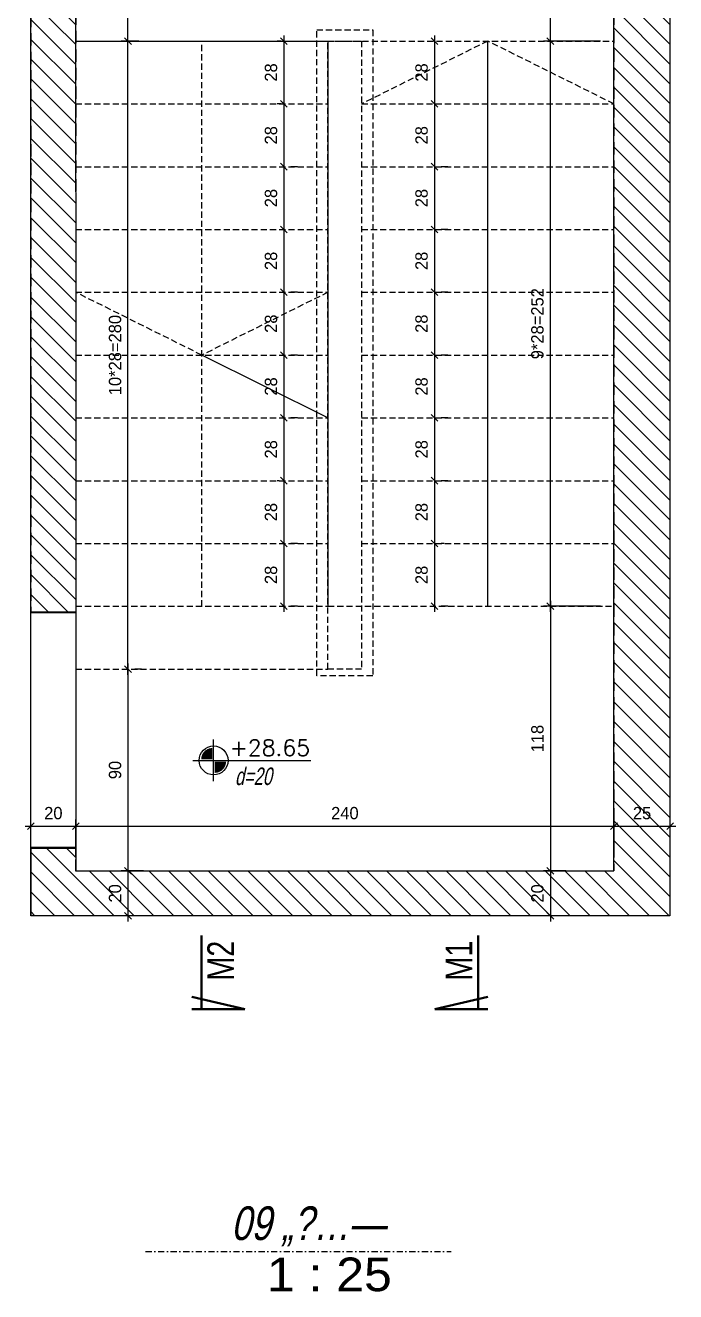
# Model space of a CAD drawing. Header units: inches. Extents: x -5298 to 11252, y 8210 to 22495.
# Drawn here: x 9490 to 9780, y 11486 to 12051 of the extents above; entities that cross this region are included whole.
import ezdxf
from ezdxf.enums import TextEntityAlignment as Align

# ---------------------------------------------------------------- set-up
doc = ezdxf.new("R2010")
doc.units = ezdxf.units.IN
doc.header["$LTSCALE"] = 11
doc.header["$MEASUREMENT"] = 0
for name, pattern in [('DASHDOT2', [0.5, 0.25, -0.125, 0, -0.125]), ('DASHED2', [0.375, 0.25, -0.125]), ('HIDDEN', [0.375, 0.25, -0.125])]:
    doc.linetypes.add(name, pattern=pattern)
doc.layers.get('Defpoints').update_dxf_attribs({"color": 40})
for name, color, linetype in [('BEAM', 3, 'Continuous'), ('D7', 2, 'Continuous'), ('dim-50-v', 2, 'Continuous'), ('ENG_beton nifsak', 4, 'Continuous'), ('ENG_beton ole', 3, 'DASHED2'), ('ENG_level', 1, 'DASHDOT2'), ('HATCH', 8, 'Continuous'), ('MABAT', 4, 'Continuous'), ('V', 1, 'Continuous')]:
    doc.layers.add(name, color=color, linetype=linetype)
doc.layers.add('W', color=1, linetype='Continuous', lineweight=50)
doc.styles.add('AA', font='hebtxt', dxfattribs={"width": 0.8, "oblique": 8})
doc.styles.add('AD', font='oron')
doc.styles.add('HEBREW', font='hebtxt-weld.shx', dxfattribs={"width": 0.8, "oblique": 12})
doc.styles.add('HEBTXT', font='hebtxt-weld.shx')
doc.styles.add('ROMANS', font='romans')
doc.dimstyles.new('25', dxfattribs={"dimtxt": 5.5, "dimasz": 3, "dimexe": 3, "dimexo": 6, "dimgap": 3, "dimtad": 1, "dimdec": 0, "dimrnd": 0.5, "dimdsep": 46, "dimtxsty": 'HEBTXT', "dimblk1": 'OBLIQUE', "dimblk2": 'OBLIQUE', "dimsah": 1, "dimcen": 1, "dimdle": 2.5, "dimclre": 9, "dimclrt": 3, "dimadec": 0, "dimazin": 0, "dimtfac": 1, "dimtdec": 0, "dimtix": 1, "dimtmove": 2, "dimatfit": 3, "dimldrblk": 'OBLIQUE', "dimfxl": 1, "dimtolj": 1, "dimarcsym": 0})

# ---------------------------------------------------------------- blocks, each defined once
blk = doc.blocks.new('_OBLIQUE')
at = {"color": 0, "linetype": 'ByBlock'}
blk.add_line((-0.5, -0.5), (0.5, 0.5), dxfattribs=at)
blk = doc.blocks.new('*D378')
at = {"layer": 'Defpoints', "color": 0, "linetype": 'Continuous', "transparency": 16777216}
for p in [(9777.34, 11693.52), (9752.34, 11673.52), (9777.34, 11673.52)]:
    blk.add_point(p, dxfattribs=at)
at = {"layer": 'dim-50-v', "color": 0, "linetype": 'Continuous', "lineweight": -2, "transparency": 16777216}
blk.add_line((9749.84, 11693.52), (9779.84, 11693.52), dxfattribs=at)
at = {"layer": 'dim-50-v', "color": 9, "linetype": 'Continuous', "lineweight": -2, "transparency": 16777216}
for p, q in [((9752.34, 11679.52), (9752.34, 11696.52)), ((9777.34, 11679.52), (9777.34, 11696.52))]:
    blk.add_line(p, q, dxfattribs=at)
at = {"layer": 'dim-50-v', "color": 0, "linetype": 'Continuous', "lineweight": -2, "transparency": 16777216, "xscale": 3, "yscale": 3, "zscale": 3, "rotation": 180}
blk.add_blockref('_OBLIQUE', (9752.34, 11693.52), dxfattribs=at)
at = {"layer": 'dim-50-v', "color": 0, "linetype": 'Continuous', "lineweight": -2, "transparency": 16777216, "xscale": 3, "yscale": 3, "zscale": 3}
blk.add_blockref('_OBLIQUE', (9777.34, 11693.52), dxfattribs=at)
at = {"layer": 'dim-50-v', "color": 3, "linetype": 'Continuous', "transparency": 16777216, "insert": (9764.84, 11699.27), "char_height": 5.5, "attachment_point": 5, "style": 'HEBTXT'}
blk.add_mtext('\\A1;25', dxfattribs=at)
blk = doc.blocks.new('*D250')
at = {"layer": 'Defpoints', "color": 0, "linetype": 'Continuous', "transparency": 16777216}
for p in [(9752.34, 11693.52), (9512.34, 11673.52, 0), (9752.34, 11673.52, 0)]:
    blk.add_point(p, dxfattribs=at)
at = {"layer": 'dim-50-v', "color": 0, "linetype": 'Continuous', "lineweight": -2, "transparency": 16777216}
blk.add_line((9509.84, 11693.52), (9754.84, 11693.52), dxfattribs=at)
at = {"layer": 'dim-50-v', "color": 9, "linetype": 'Continuous', "lineweight": -2, "transparency": 16777216}
for p, q in [((9512.34, 11679.52), (9512.34, 11696.52)), ((9752.34, 11679.52), (9752.34, 11696.52))]:
    blk.add_line(p, q, dxfattribs=at)
at = {"layer": 'dim-50-v', "color": 0, "linetype": 'Continuous', "lineweight": -2, "transparency": 16777216, "xscale": 3, "yscale": 3, "zscale": 3, "rotation": 180}
blk.add_blockref('_OBLIQUE', (9512.34, 11693.52), dxfattribs=at)
at = {"layer": 'dim-50-v', "color": 0, "linetype": 'Continuous', "lineweight": -2, "transparency": 16777216, "xscale": 3, "yscale": 3, "zscale": 3}
blk.add_blockref('_OBLIQUE', (9752.34, 11693.52), dxfattribs=at)
at = {"layer": 'dim-50-v', "color": 3, "linetype": 'Continuous', "transparency": 16777216, "insert": (9632.34, 11699.27), "char_height": 5.5, "attachment_point": 5, "style": 'HEBTXT'}
blk.add_mtext('\\A1;240', dxfattribs=at)
blk = doc.blocks.new('*D251')
at = {"layer": 'Defpoints', "color": 0, "linetype": 'Continuous', "transparency": 16777216}
for p in [(9512.34, 11693.52), (9492.34, 11673.52), (9512.34, 11673.52, 0)]:
    blk.add_point(p, dxfattribs=at)
at = {"layer": 'dim-50-v', "color": 0, "linetype": 'Continuous', "lineweight": -2, "transparency": 16777216}
blk.add_line((9489.84, 11693.52), (9514.84, 11693.52), dxfattribs=at)
at = {"layer": 'dim-50-v', "color": 9, "linetype": 'Continuous', "lineweight": -2, "transparency": 16777216}
for p, q in [((9492.34, 11679.52), (9492.34, 11696.52)), ((9512.34, 11679.52), (9512.34, 11696.52))]:
    blk.add_line(p, q, dxfattribs=at)
at = {"layer": 'dim-50-v', "color": 0, "linetype": 'Continuous', "lineweight": -2, "transparency": 16777216, "xscale": 3, "yscale": 3, "zscale": 3, "rotation": 180}
blk.add_blockref('_OBLIQUE', (9492.34, 11693.52), dxfattribs=at)
at = {"layer": 'dim-50-v', "color": 0, "linetype": 'Continuous', "lineweight": -2, "transparency": 16777216, "xscale": 3, "yscale": 3, "zscale": 3}
blk.add_blockref('_OBLIQUE', (9512.34, 11693.52), dxfattribs=at)
at = {"layer": 'dim-50-v', "color": 3, "linetype": 'Continuous', "transparency": 16777216, "insert": (9502.34, 11699.27), "char_height": 5.5, "attachment_point": 5, "style": 'HEBTXT'}
blk.add_mtext('\\A1;20', dxfattribs=at)
blk = doc.blocks.new('*D252')
at = {"layer": 'Defpoints', "color": 0, "linetype": 'Continuous', "transparency": 16777216}
for p in [(9723.95, 12043.52, 0), (9723.95, 12043.52), (9723.95, 11791.52, 0)]:
    blk.add_point(p, dxfattribs=at)
at = {"layer": 'dim-50-v', "color": 0, "linetype": 'Continuous', "lineweight": -2, "transparency": 16777216}
blk.add_line((9723.95, 11789.02), (9723.95, 12046.02), dxfattribs=at)
at = {"layer": 'dim-50-v', "color": 9, "linetype": 'Continuous', "lineweight": -2, "transparency": 16777216}
for p, q in [((9729.95, 12043.52), (9726.95, 12043.52)), ((9729.95, 11791.52), (9726.95, 11791.52))]:
    blk.add_line(p, q, dxfattribs=at)
at = {"layer": 'dim-50-v', "color": 0, "linetype": 'Continuous', "lineweight": -2, "transparency": 16777216, "xscale": 3, "yscale": 3, "zscale": 3}
for p, rotation in [((9723.95, 12043.52), 90), ((9723.95, 11791.52), 270)]:
    blk.add_blockref('_OBLIQUE', p, dxfattribs=dict(at, rotation=rotation))
at = {"layer": 'dim-50-v', "color": 3, "linetype": 'Continuous', "transparency": 16777216, "insert": (9718.2, 11917.52), "char_height": 5.5, "attachment_point": 5, "rotation": 90, "style": 'HEBTXT'}
blk.add_mtext('\\A1;9*28=252', dxfattribs=at)
blk = doc.blocks.new('*D253')
at = {"layer": 'Defpoints', "color": 0, "linetype": 'Continuous', "transparency": 16777216}
for p in [(9752.29, 11791.52, 0), (9723.95, 11673.52), (9736.87, 11673.52, 0)]:
    blk.add_point(p, dxfattribs=at)
at = {"layer": 'dim-50-v', "color": 9, "linetype": 'Continuous', "lineweight": -2, "transparency": 16777216}
for p, q in [((9746.29, 11791.52), (9720.95, 11791.52)), ((9730.87, 11673.52), (9720.95, 11673.52))]:
    blk.add_line(p, q, dxfattribs=at)
at = {"layer": 'dim-50-v', "color": 0, "linetype": 'Continuous', "lineweight": -2, "transparency": 16777216}
blk.add_line((9723.95, 11794.02), (9723.95, 11671.02), dxfattribs=at)
at = {"layer": 'dim-50-v', "color": 0, "linetype": 'Continuous', "lineweight": -2, "transparency": 16777216, "xscale": 3, "yscale": 3, "zscale": 3}
for p, rotation in [((9723.95, 11791.52), 90), ((9723.95, 11673.52), 270)]:
    blk.add_blockref('_OBLIQUE', p, dxfattribs=dict(at, rotation=rotation))
at = {"layer": 'dim-50-v', "color": 3, "linetype": 'Continuous', "transparency": 16777216, "insert": (9718.2, 11732.52), "char_height": 5.5, "attachment_point": 5, "rotation": 90, "style": 'HEBTXT'}
blk.add_mtext('\\A1;118', dxfattribs=at)
blk = doc.blocks.new('*D254')
at = {"layer": 'Defpoints', "color": 0, "linetype": 'Continuous', "transparency": 16777216}
for p in [(9535.62, 12043.52, 0), (9535.62, 12043.52), (9535.62, 11763.52, 0)]:
    blk.add_point(p, dxfattribs=at)
at = {"layer": 'dim-50-v', "color": 9, "linetype": 'Continuous', "lineweight": -2, "transparency": 16777216}
for p, q in [((9529.62, 12043.52), (9532.62, 12043.52)), ((9541.62, 11763.52), (9538.62, 11763.52))]:
    blk.add_line(p, q, dxfattribs=at)
at = {"layer": 'dim-50-v', "color": 0, "linetype": 'Continuous', "lineweight": -2, "transparency": 16777216}
blk.add_line((9535.62, 11761.02), (9535.62, 12046.02), dxfattribs=at)
at = {"layer": 'dim-50-v', "color": 0, "linetype": 'Continuous', "lineweight": -2, "transparency": 16777216, "xscale": 3, "yscale": 3, "zscale": 3}
for p, rotation in [((9535.62, 12043.52), 90), ((9535.62, 11763.52), 270)]:
    blk.add_blockref('_OBLIQUE', p, dxfattribs=dict(at, rotation=rotation))
at = {"layer": 'dim-50-v', "color": 3, "linetype": 'Continuous', "transparency": 16777216, "insert": (9529.87, 11903.52), "char_height": 5.5, "attachment_point": 5, "rotation": 90, "style": 'HEBTXT'}
blk.add_mtext('\\A1;10*28=280', dxfattribs=at)
blk = doc.blocks.new('*D255')
at = {"layer": 'Defpoints', "color": 0, "linetype": 'Continuous', "transparency": 16777216}
for p in [(9535.62, 11763.52, 0), (9535.62, 11673.52), (9548.54, 11673.52, 0)]:
    blk.add_point(p, dxfattribs=at)
at = {"layer": 'dim-50-v', "color": 0, "linetype": 'Continuous', "lineweight": -2, "transparency": 16777216}
blk.add_line((9535.62, 11766.02), (9535.62, 11671.02), dxfattribs=at)
at = {"layer": 'dim-50-v', "color": 9, "linetype": 'Continuous', "lineweight": -2, "transparency": 16777216}
for p, q in [((9541.62, 11763.52), (9538.62, 11763.52)), ((9542.54, 11673.52), (9532.62, 11673.52))]:
    blk.add_line(p, q, dxfattribs=at)
at = {"layer": 'dim-50-v', "color": 0, "linetype": 'Continuous', "lineweight": -2, "transparency": 16777216, "xscale": 3, "yscale": 3, "zscale": 3}
for p, rotation in [((9535.62, 11763.52), 90), ((9535.62, 11673.52), 270)]:
    blk.add_blockref('_OBLIQUE', p, dxfattribs=dict(at, rotation=rotation))
at = {"layer": 'dim-50-v', "color": 3, "linetype": 'Continuous', "transparency": 16777216, "insert": (9529.87, 11718.52), "char_height": 5.5, "attachment_point": 5, "rotation": 90, "style": 'HEBTXT'}
blk.add_mtext('\\A1;90', dxfattribs=at)
blk = doc.blocks.new('*D259')
at = {"layer": 'Defpoints', "color": 0, "linetype": 'Continuous', "transparency": 16777216}
for p in [(9723.95, 12163.52), (9750.78, 12163.52, 0), (9752.29, 12043.52, 0)]:
    blk.add_point(p, dxfattribs=at)
at = {"layer": 'dim-50-v', "color": 9, "linetype": 'Continuous', "lineweight": -2, "transparency": 16777216}
for p, q in [((9744.78, 12163.52), (9720.95, 12163.52)), ((9746.29, 12043.52), (9720.95, 12043.52))]:
    blk.add_line(p, q, dxfattribs=at)
at = {"layer": 'dim-50-v', "color": 0, "linetype": 'Continuous', "lineweight": -2, "transparency": 16777216}
blk.add_line((9723.95, 12041.02), (9723.95, 12166.02), dxfattribs=at)
at = {"layer": 'dim-50-v', "color": 0, "linetype": 'Continuous', "lineweight": -2, "transparency": 16777216, "xscale": 3, "yscale": 3, "zscale": 3}
for p, rotation in [((9723.95, 12163.52), 90), ((9723.95, 12043.52), 270)]:
    blk.add_blockref('_OBLIQUE', p, dxfattribs=dict(at, rotation=rotation))
at = {"layer": 'dim-50-v', "color": 3, "linetype": 'Continuous', "transparency": 16777216, "insert": (9718.2, 12103.52), "char_height": 5.5, "attachment_point": 5, "rotation": 90, "style": 'HEBTXT'}
blk.add_mtext('\\A1;120', dxfattribs=at)
blk = doc.blocks.new('*D260')
at = {"layer": 'Defpoints', "color": 0, "linetype": 'Continuous', "transparency": 16777216}
for p in [(9535.62, 12163.52), (9562.45, 12163.52, 0), (9546.44, 12043.52, 0)]:
    blk.add_point(p, dxfattribs=at)
at = {"layer": 'dim-50-v', "color": 9, "linetype": 'Continuous', "lineweight": -2, "transparency": 16777216}
for p, q in [((9556.45, 12163.52), (9532.62, 12163.52)), ((9540.44, 12043.52), (9532.62, 12043.52))]:
    blk.add_line(p, q, dxfattribs=at)
at = {"layer": 'dim-50-v', "color": 0, "linetype": 'Continuous', "lineweight": -2, "transparency": 16777216}
blk.add_line((9535.62, 12041.02), (9535.62, 12166.02), dxfattribs=at)
at = {"layer": 'dim-50-v', "color": 0, "linetype": 'Continuous', "lineweight": -2, "transparency": 16777216, "xscale": 3, "yscale": 3, "zscale": 3}
for p, rotation in [((9535.62, 12163.52), 90), ((9535.62, 12043.52), 270)]:
    blk.add_blockref('_OBLIQUE', p, dxfattribs=dict(at, rotation=rotation))
at = {"layer": 'dim-50-v', "color": 3, "linetype": 'Continuous', "transparency": 16777216, "insert": (9529.87, 12103.52), "char_height": 5.5, "attachment_point": 5, "rotation": 90, "style": 'HEBTXT'}
blk.add_mtext('\\A1;120', dxfattribs=at)
blk = doc.blocks.new('*D356')
at = {"layer": 'Defpoints', "color": 0, "linetype": 'Continuous', "transparency": 16777216}
for p in [(9548.54, 11673.52, 0), (9535.62, 11653.52), (9538.92, 11653.52)]:
    blk.add_point(p, dxfattribs=at)
at = {"layer": 'dim-50-v', "color": 0, "linetype": 'Continuous', "lineweight": -2, "transparency": 16777216}
blk.add_line((9535.62, 11676.02), (9535.62, 11651.02), dxfattribs=at)
at = {"layer": 'dim-50-v', "color": 9, "linetype": 'Continuous', "lineweight": -2, "transparency": 16777216}
for p, q in [((9542.54, 11673.52), (9532.62, 11673.52)), ((9532.92, 11653.52), (9532.62, 11653.52))]:
    blk.add_line(p, q, dxfattribs=at)
at = {"layer": 'dim-50-v', "color": 0, "linetype": 'Continuous', "lineweight": -2, "transparency": 16777216, "xscale": 3, "yscale": 3, "zscale": 3}
for p, rotation in [((9535.62, 11673.52), 90), ((9535.62, 11653.52), 270)]:
    blk.add_blockref('_OBLIQUE', p, dxfattribs=dict(at, rotation=rotation))
at = {"layer": 'dim-50-v', "color": 3, "linetype": 'Continuous', "transparency": 16777216, "insert": (9529.87, 11663.52), "char_height": 5.5, "attachment_point": 5, "rotation": 90, "style": 'HEBTXT'}
blk.add_mtext('\\A1;20', dxfattribs=at)
blk = doc.blocks.new('*D357')
at = {"layer": 'Defpoints', "color": 0, "linetype": 'Continuous', "transparency": 16777216}
for p in [(9667.44, 12043.52, 0), (9667.44, 12015.52, 0), (9672.29, 12015.52)]:
    blk.add_point(p, dxfattribs=at)
at = {"layer": 'dim-50-v', "color": 0, "linetype": 'Continuous', "lineweight": -2, "transparency": 16777216}
blk.add_line((9672.29, 12046.02), (9672.29, 12013.02), dxfattribs=at)
at = {"layer": 'dim-50-v', "color": 9, "linetype": 'Continuous', "lineweight": -2, "transparency": 16777216}
for p, q in [((9673.44, 12043.52), (9675.29, 12043.52)), ((9673.44, 12015.52), (9675.29, 12015.52))]:
    blk.add_line(p, q, dxfattribs=at)
at = {"layer": 'dim-50-v', "color": 0, "linetype": 'Continuous', "lineweight": -2, "transparency": 16777216, "xscale": 3, "yscale": 3, "zscale": 3}
for p, rotation in [((9672.29, 12043.52), 90), ((9672.29, 12015.52), 270)]:
    blk.add_blockref('_OBLIQUE', p, dxfattribs=dict(at, rotation=rotation))
at = {"layer": 'dim-50-v', "color": 3, "linetype": 'Continuous', "transparency": 16777216, "insert": (9666.54, 12029.52), "char_height": 5.5, "attachment_point": 5, "rotation": 90, "style": 'HEBTXT'}
blk.add_mtext('\\A1;28', dxfattribs=at)
blk = doc.blocks.new('*D358')
at = {"layer": 'Defpoints', "color": 0, "linetype": 'Continuous', "transparency": 16777216}
for p in [(9667.44, 12015.52, 0), (9672.29, 11987.52, 0), (9672.29, 11987.52)]:
    blk.add_point(p, dxfattribs=at)
at = {"layer": 'dim-50-v', "color": 0, "linetype": 'Continuous', "lineweight": -2, "transparency": 16777216}
blk.add_line((9672.29, 12018.02), (9672.29, 11985.02), dxfattribs=at)
at = {"layer": 'dim-50-v', "color": 9, "linetype": 'Continuous', "lineweight": -2, "transparency": 16777216}
for p, q in [((9673.44, 12015.52), (9675.29, 12015.52)), ((9678.29, 11987.52), (9675.29, 11987.52))]:
    blk.add_line(p, q, dxfattribs=at)
at = {"layer": 'dim-50-v', "color": 0, "linetype": 'Continuous', "lineweight": -2, "transparency": 16777216, "xscale": 3, "yscale": 3, "zscale": 3}
for p, rotation in [((9672.29, 12015.52), 90), ((9672.29, 11987.52), 270)]:
    blk.add_blockref('_OBLIQUE', p, dxfattribs=dict(at, rotation=rotation))
at = {"layer": 'dim-50-v', "color": 3, "linetype": 'Continuous', "transparency": 16777216, "insert": (9666.54, 12001.52), "char_height": 5.5, "attachment_point": 5, "rotation": 90, "style": 'HEBTXT'}
blk.add_mtext('\\A1;28', dxfattribs=at)
blk = doc.blocks.new('*D428')
at = {"layer": 'Defpoints', "color": 0, "linetype": 'Continuous', "transparency": 16777216}
for p in [(9672.29, 11987.52, 0), (9672.29, 11959.52, 0), (9672.29, 11959.52)]:
    blk.add_point(p, dxfattribs=at)
at = {"layer": 'dim-50-v', "color": 0, "linetype": 'Continuous', "lineweight": -2, "transparency": 16777216}
blk.add_line((9672.29, 11990.02), (9672.29, 11957.02), dxfattribs=at)
at = {"layer": 'dim-50-v', "color": 9, "linetype": 'Continuous', "lineweight": -2, "transparency": 16777216}
for p, q in [((9678.29, 11987.52), (9675.29, 11987.52)), ((9678.29, 11959.52), (9675.29, 11959.52))]:
    blk.add_line(p, q, dxfattribs=at)
at = {"layer": 'dim-50-v', "color": 0, "linetype": 'Continuous', "lineweight": -2, "transparency": 16777216, "xscale": 3, "yscale": 3, "zscale": 3}
for p, rotation in [((9672.29, 11987.52), 90), ((9672.29, 11959.52), 270)]:
    blk.add_blockref('_OBLIQUE', p, dxfattribs=dict(at, rotation=rotation))
at = {"layer": 'dim-50-v', "color": 3, "linetype": 'Continuous', "transparency": 16777216, "insert": (9666.54, 11973.52), "char_height": 5.5, "attachment_point": 5, "rotation": 90, "style": 'HEBTXT'}
blk.add_mtext('\\A1;28', dxfattribs=at)
blk = doc.blocks.new('*D429')
at = {"layer": 'Defpoints', "color": 0, "linetype": 'Continuous', "transparency": 16777216}
for p in [(9672.29, 11959.52, 0), (9672.29, 11931.52, 0), (9672.29, 11931.52)]:
    blk.add_point(p, dxfattribs=at)
at = {"layer": 'dim-50-v', "color": 0, "linetype": 'Continuous', "lineweight": -2, "transparency": 16777216}
blk.add_line((9672.29, 11962.02), (9672.29, 11929.02), dxfattribs=at)
at = {"layer": 'dim-50-v', "color": 9, "linetype": 'Continuous', "lineweight": -2, "transparency": 16777216}
for p, q in [((9678.29, 11959.52), (9675.29, 11959.52)), ((9678.29, 11931.52), (9675.29, 11931.52))]:
    blk.add_line(p, q, dxfattribs=at)
at = {"layer": 'dim-50-v', "color": 0, "linetype": 'Continuous', "lineweight": -2, "transparency": 16777216, "xscale": 3, "yscale": 3, "zscale": 3}
for p, rotation in [((9672.29, 11959.52), 90), ((9672.29, 11931.52), 270)]:
    blk.add_blockref('_OBLIQUE', p, dxfattribs=dict(at, rotation=rotation))
at = {"layer": 'dim-50-v', "color": 3, "linetype": 'Continuous', "transparency": 16777216, "insert": (9666.54, 11945.52), "char_height": 5.5, "attachment_point": 5, "rotation": 90, "style": 'HEBTXT'}
blk.add_mtext('\\A1;28', dxfattribs=at)
blk = doc.blocks.new('*D430')
at = {"layer": 'Defpoints', "color": 0, "linetype": 'Continuous', "transparency": 16777216}
for p in [(9672.29, 11931.52, 0), (9672.29, 11903.52, 0), (9672.29, 11903.52)]:
    blk.add_point(p, dxfattribs=at)
at = {"layer": 'dim-50-v', "color": 0, "linetype": 'Continuous', "lineweight": -2, "transparency": 16777216}
blk.add_line((9672.29, 11934.02), (9672.29, 11901.02), dxfattribs=at)
at = {"layer": 'dim-50-v', "color": 9, "linetype": 'Continuous', "lineweight": -2, "transparency": 16777216}
for p, q in [((9678.29, 11931.52), (9675.29, 11931.52)), ((9678.29, 11903.52), (9675.29, 11903.52))]:
    blk.add_line(p, q, dxfattribs=at)
at = {"layer": 'dim-50-v', "color": 0, "linetype": 'Continuous', "lineweight": -2, "transparency": 16777216, "xscale": 3, "yscale": 3, "zscale": 3}
for p, rotation in [((9672.29, 11931.52), 90), ((9672.29, 11903.52), 270)]:
    blk.add_blockref('_OBLIQUE', p, dxfattribs=dict(at, rotation=rotation))
at = {"layer": 'dim-50-v', "color": 3, "linetype": 'Continuous', "transparency": 16777216, "insert": (9666.54, 11917.52), "char_height": 5.5, "attachment_point": 5, "rotation": 90, "style": 'HEBTXT'}
blk.add_mtext('\\A1;28', dxfattribs=at)
blk = doc.blocks.new('*D431')
at = {"layer": 'Defpoints', "color": 0, "linetype": 'Continuous', "transparency": 16777216}
for p in [(9672.29, 11903.52, 0), (9672.29, 11875.52, 0), (9672.29, 11875.52)]:
    blk.add_point(p, dxfattribs=at)
at = {"layer": 'dim-50-v', "color": 0, "linetype": 'Continuous', "lineweight": -2, "transparency": 16777216}
blk.add_line((9672.29, 11906.02), (9672.29, 11873.02), dxfattribs=at)
at = {"layer": 'dim-50-v', "color": 9, "linetype": 'Continuous', "lineweight": -2, "transparency": 16777216}
for p, q in [((9678.29, 11903.52), (9675.29, 11903.52)), ((9678.29, 11875.52), (9675.29, 11875.52))]:
    blk.add_line(p, q, dxfattribs=at)
at = {"layer": 'dim-50-v', "color": 0, "linetype": 'Continuous', "lineweight": -2, "transparency": 16777216, "xscale": 3, "yscale": 3, "zscale": 3}
for p, rotation in [((9672.29, 11903.52), 90), ((9672.29, 11875.52), 270)]:
    blk.add_blockref('_OBLIQUE', p, dxfattribs=dict(at, rotation=rotation))
at = {"layer": 'dim-50-v', "color": 3, "linetype": 'Continuous', "transparency": 16777216, "insert": (9666.54, 11889.52), "char_height": 5.5, "attachment_point": 5, "rotation": 90, "style": 'HEBTXT'}
blk.add_mtext('\\A1;28', dxfattribs=at)
blk = doc.blocks.new('*D322')
at = {"layer": 'Defpoints', "color": 0, "linetype": 'Continuous', "transparency": 16777216}
for p in [(9672.29, 11875.52, 0), (9672.29, 11847.52, 0), (9672.29, 11847.52)]:
    blk.add_point(p, dxfattribs=at)
at = {"layer": 'dim-50-v', "color": 0, "linetype": 'Continuous', "lineweight": -2, "transparency": 16777216}
blk.add_line((9672.29, 11878.02), (9672.29, 11845.02), dxfattribs=at)
at = {"layer": 'dim-50-v', "color": 9, "linetype": 'Continuous', "lineweight": -2, "transparency": 16777216}
for p, q in [((9678.29, 11875.52), (9675.29, 11875.52)), ((9678.29, 11847.52), (9675.29, 11847.52))]:
    blk.add_line(p, q, dxfattribs=at)
at = {"layer": 'dim-50-v', "color": 0, "linetype": 'Continuous', "lineweight": -2, "transparency": 16777216, "xscale": 3, "yscale": 3, "zscale": 3}
for p, rotation in [((9672.29, 11875.52), 90), ((9672.29, 11847.52), 270)]:
    blk.add_blockref('_OBLIQUE', p, dxfattribs=dict(at, rotation=rotation))
at = {"layer": 'dim-50-v', "color": 3, "linetype": 'Continuous', "transparency": 16777216, "insert": (9666.54, 11861.52), "char_height": 5.5, "attachment_point": 5, "rotation": 90, "style": 'HEBTXT'}
blk.add_mtext('\\A1;28', dxfattribs=at)
blk = doc.blocks.new('*D323')
at = {"layer": 'Defpoints', "color": 0, "linetype": 'Continuous', "transparency": 16777216}
for p in [(9672.29, 11847.52, 0), (9670.63, 11819.52, 0), (9672.29, 11819.52)]:
    blk.add_point(p, dxfattribs=at)
at = {"layer": 'dim-50-v', "color": 0, "linetype": 'Continuous', "lineweight": -2, "transparency": 16777216}
blk.add_line((9672.29, 11850.02), (9672.29, 11817.02), dxfattribs=at)
at = {"layer": 'dim-50-v', "color": 9, "linetype": 'Continuous', "lineweight": -2, "transparency": 16777216}
for p, q in [((9678.29, 11847.52), (9675.29, 11847.52)), ((9676.63, 11819.52), (9675.29, 11819.52))]:
    blk.add_line(p, q, dxfattribs=at)
at = {"layer": 'dim-50-v', "color": 0, "linetype": 'Continuous', "lineweight": -2, "transparency": 16777216, "xscale": 3, "yscale": 3, "zscale": 3}
for p, rotation in [((9672.29, 11847.52), 90), ((9672.29, 11819.52), 270)]:
    blk.add_blockref('_OBLIQUE', p, dxfattribs=dict(at, rotation=rotation))
at = {"layer": 'dim-50-v', "color": 3, "linetype": 'Continuous', "transparency": 16777216, "insert": (9666.54, 11833.52), "char_height": 5.5, "attachment_point": 5, "rotation": 90, "style": 'HEBTXT'}
blk.add_mtext('\\A1;28', dxfattribs=at)
blk = doc.blocks.new('*D324')
at = {"layer": 'Defpoints', "color": 0, "linetype": 'Continuous', "transparency": 16777216}
for p in [(9670.63, 11819.52, 0), (9672.29, 11791.52, 0), (9672.29, 11791.52)]:
    blk.add_point(p, dxfattribs=at)
at = {"layer": 'dim-50-v', "color": 0, "linetype": 'Continuous', "lineweight": -2, "transparency": 16777216}
blk.add_line((9672.29, 11822.02), (9672.29, 11789.02), dxfattribs=at)
at = {"layer": 'dim-50-v', "color": 9, "linetype": 'Continuous', "lineweight": -2, "transparency": 16777216}
for p, q in [((9676.63, 11819.52), (9675.29, 11819.52)), ((9678.29, 11791.52), (9675.29, 11791.52))]:
    blk.add_line(p, q, dxfattribs=at)
at = {"layer": 'dim-50-v', "color": 0, "linetype": 'Continuous', "lineweight": -2, "transparency": 16777216, "xscale": 3, "yscale": 3, "zscale": 3}
for p, rotation in [((9672.29, 11819.52), 90), ((9672.29, 11791.52), 270)]:
    blk.add_blockref('_OBLIQUE', p, dxfattribs=dict(at, rotation=rotation))
at = {"layer": 'dim-50-v', "color": 3, "linetype": 'Continuous', "transparency": 16777216, "insert": (9666.54, 11805.52), "char_height": 5.5, "attachment_point": 5, "rotation": 90, "style": 'HEBTXT'}
blk.add_mtext('\\A1;28', dxfattribs=at)
blk = doc.blocks.new('*D325')
at = {"layer": 'Defpoints', "color": 0, "linetype": 'Continuous', "transparency": 16777216}
for p in [(9609.9, 12043.52, 0), (9605.16, 12015.52), (9609.9, 12015.52, 0)]:
    blk.add_point(p, dxfattribs=at)
at = {"layer": 'dim-50-v', "color": 9, "linetype": 'Continuous', "lineweight": -2, "transparency": 16777216}
for p, q in [((9603.9, 12043.52), (9602.16, 12043.52)), ((9603.9, 12015.52), (9602.16, 12015.52))]:
    blk.add_line(p, q, dxfattribs=at)
at = {"layer": 'dim-50-v', "color": 0, "linetype": 'Continuous', "lineweight": -2, "transparency": 16777216}
blk.add_line((9605.16, 12046.02), (9605.16, 12013.02), dxfattribs=at)
at = {"layer": 'dim-50-v', "color": 0, "linetype": 'Continuous', "lineweight": -2, "transparency": 16777216, "xscale": 3, "yscale": 3, "zscale": 3}
for p, rotation in [((9605.16, 12043.52), 90), ((9605.16, 12015.52), 270)]:
    blk.add_blockref('_OBLIQUE', p, dxfattribs=dict(at, rotation=rotation))
at = {"layer": 'dim-50-v', "color": 3, "linetype": 'Continuous', "transparency": 16777216, "insert": (9599.41, 12029.52), "char_height": 5.5, "attachment_point": 5, "rotation": 90, "style": 'HEBTXT'}
blk.add_mtext('\\A1;28', dxfattribs=at)
blk = doc.blocks.new('*D326')
at = {"layer": 'Defpoints', "color": 0, "linetype": 'Continuous', "transparency": 16777216}
for p in [(9609.9, 12015.52, 0), (9605.16, 11987.52, 0), (9605.16, 11987.52)]:
    blk.add_point(p, dxfattribs=at)
at = {"layer": 'dim-50-v', "color": 9, "linetype": 'Continuous', "lineweight": -2, "transparency": 16777216}
for p, q in [((9603.9, 12015.52), (9602.16, 12015.52)), ((9611.16, 11987.52), (9608.16, 11987.52))]:
    blk.add_line(p, q, dxfattribs=at)
at = {"layer": 'dim-50-v', "color": 0, "linetype": 'Continuous', "lineweight": -2, "transparency": 16777216}
blk.add_line((9605.16, 12018.02), (9605.16, 11985.02), dxfattribs=at)
at = {"layer": 'dim-50-v', "color": 0, "linetype": 'Continuous', "lineweight": -2, "transparency": 16777216, "xscale": 3, "yscale": 3, "zscale": 3}
for p, rotation in [((9605.16, 12015.52), 90), ((9605.16, 11987.52), 270)]:
    blk.add_blockref('_OBLIQUE', p, dxfattribs=dict(at, rotation=rotation))
at = {"layer": 'dim-50-v', "color": 3, "linetype": 'Continuous', "transparency": 16777216, "insert": (9599.41, 12001.52), "char_height": 5.5, "attachment_point": 5, "rotation": 90, "style": 'HEBTXT'}
blk.add_mtext('\\A1;28', dxfattribs=at)
blk = doc.blocks.new('*D327')
at = {"layer": 'Defpoints', "color": 0, "linetype": 'Continuous', "transparency": 16777216}
for p in [(9605.16, 11987.52, 0), (9601.31, 11959.52, 0), (9605.16, 11959.52)]:
    blk.add_point(p, dxfattribs=at)
at = {"layer": 'dim-50-v', "color": 0, "linetype": 'Continuous', "lineweight": -2, "transparency": 16777216}
blk.add_line((9605.16, 11990.02), (9605.16, 11957.02), dxfattribs=at)
at = {"layer": 'dim-50-v', "color": 9, "linetype": 'Continuous', "lineweight": -2, "transparency": 16777216}
for p, q in [((9611.16, 11987.52), (9608.16, 11987.52)), ((9607.31, 11959.52), (9608.16, 11959.52))]:
    blk.add_line(p, q, dxfattribs=at)
at = {"layer": 'dim-50-v', "color": 0, "linetype": 'Continuous', "lineweight": -2, "transparency": 16777216, "xscale": 3, "yscale": 3, "zscale": 3}
for p, rotation in [((9605.16, 11987.52), 90), ((9605.16, 11959.52), 270)]:
    blk.add_blockref('_OBLIQUE', p, dxfattribs=dict(at, rotation=rotation))
at = {"layer": 'dim-50-v', "color": 3, "linetype": 'Continuous', "transparency": 16777216, "insert": (9599.41, 11973.52), "char_height": 5.5, "attachment_point": 5, "rotation": 90, "style": 'HEBTXT'}
blk.add_mtext('\\A1;28', dxfattribs=at)
blk = doc.blocks.new('*D381')
at = {"layer": 'Defpoints', "color": 0, "linetype": 'Continuous', "transparency": 16777216}
for p in [(9601.31, 11959.52, 0), (9605.16, 11931.52, 0), (9605.16, 11931.52)]:
    blk.add_point(p, dxfattribs=at)
at = {"layer": 'dim-50-v', "color": 0, "linetype": 'Continuous', "lineweight": -2, "transparency": 16777216}
blk.add_line((9605.16, 11962.02), (9605.16, 11929.02), dxfattribs=at)
at = {"layer": 'dim-50-v', "color": 9, "linetype": 'Continuous', "lineweight": -2, "transparency": 16777216}
for p, q in [((9607.31, 11959.52), (9608.16, 11959.52)), ((9611.16, 11931.52), (9608.16, 11931.52))]:
    blk.add_line(p, q, dxfattribs=at)
at = {"layer": 'dim-50-v', "color": 0, "linetype": 'Continuous', "lineweight": -2, "transparency": 16777216, "xscale": 3, "yscale": 3, "zscale": 3}
for p, rotation in [((9605.16, 11959.52), 90), ((9605.16, 11931.52), 270)]:
    blk.add_blockref('_OBLIQUE', p, dxfattribs=dict(at, rotation=rotation))
at = {"layer": 'dim-50-v', "color": 3, "linetype": 'Continuous', "transparency": 16777216, "insert": (9599.41, 11945.52), "char_height": 5.5, "attachment_point": 5, "rotation": 90, "style": 'HEBTXT'}
blk.add_mtext('\\A1;28', dxfattribs=at)
blk = doc.blocks.new('*D382')
at = {"layer": 'Defpoints', "color": 0, "linetype": 'Continuous', "transparency": 16777216}
for p in [(9605.16, 11931.52, 0), (9605.16, 11903.52), (9605.16, 11903.52)]:
    blk.add_point(p, dxfattribs=at)
at = {"layer": 'dim-50-v', "color": 0, "linetype": 'Continuous', "lineweight": -2, "transparency": 16777216}
blk.add_line((9605.16, 11934.02), (9605.16, 11901.02), dxfattribs=at)
at = {"layer": 'dim-50-v', "color": 9, "linetype": 'Continuous', "lineweight": -2, "transparency": 16777216}
for p, q in [((9611.16, 11931.52), (9608.16, 11931.52)), ((9611.16, 11903.52), (9608.16, 11903.52))]:
    blk.add_line(p, q, dxfattribs=at)
at = {"layer": 'dim-50-v', "color": 0, "linetype": 'Continuous', "lineweight": -2, "transparency": 16777216, "xscale": 3, "yscale": 3, "zscale": 3}
for p, rotation in [((9605.16, 11931.52), 90), ((9605.16, 11903.52), 270)]:
    blk.add_blockref('_OBLIQUE', p, dxfattribs=dict(at, rotation=rotation))
at = {"layer": 'dim-50-v', "color": 3, "linetype": 'Continuous', "transparency": 16777216, "insert": (9599.41, 11917.52), "char_height": 5.5, "attachment_point": 5, "rotation": 90, "style": 'HEBTXT'}
blk.add_mtext('\\A1;28', dxfattribs=at)
blk = doc.blocks.new('*D383')
at = {"layer": 'Defpoints', "color": 0, "linetype": 'Continuous', "transparency": 16777216}
for p in [(9605.16, 11903.52), (9605.16, 11875.52, 0), (9605.16, 11875.52)]:
    blk.add_point(p, dxfattribs=at)
at = {"layer": 'dim-50-v', "color": 0, "linetype": 'Continuous', "lineweight": -2, "transparency": 16777216}
blk.add_line((9605.16, 11906.02), (9605.16, 11873.02), dxfattribs=at)
at = {"layer": 'dim-50-v', "color": 9, "linetype": 'Continuous', "lineweight": -2, "transparency": 16777216}
for p, q in [((9611.16, 11903.52), (9608.16, 11903.52)), ((9611.16, 11875.52), (9608.16, 11875.52))]:
    blk.add_line(p, q, dxfattribs=at)
at = {"layer": 'dim-50-v', "color": 0, "linetype": 'Continuous', "lineweight": -2, "transparency": 16777216, "xscale": 3, "yscale": 3, "zscale": 3}
for p, rotation in [((9605.16, 11903.52), 90), ((9605.16, 11875.52), 270)]:
    blk.add_blockref('_OBLIQUE', p, dxfattribs=dict(at, rotation=rotation))
at = {"layer": 'dim-50-v', "color": 3, "linetype": 'Continuous', "transparency": 16777216, "insert": (9599.41, 11889.52), "char_height": 5.5, "attachment_point": 5, "rotation": 90, "style": 'HEBTXT'}
blk.add_mtext('\\A1;28', dxfattribs=at)
blk = doc.blocks.new('*D384')
at = {"layer": 'Defpoints', "color": 0, "linetype": 'Continuous', "transparency": 16777216}
for p in [(9605.16, 11875.52, 0), (9605.16, 11847.52), (9609.01, 11847.52, 0)]:
    blk.add_point(p, dxfattribs=at)
at = {"layer": 'dim-50-v', "color": 0, "linetype": 'Continuous', "lineweight": -2, "transparency": 16777216}
blk.add_line((9605.16, 11878.02), (9605.16, 11845.02), dxfattribs=at)
at = {"layer": 'dim-50-v', "color": 9, "linetype": 'Continuous', "lineweight": -2, "transparency": 16777216}
for p, q in [((9611.16, 11875.52), (9608.16, 11875.52)), ((9603.01, 11847.52), (9602.16, 11847.52))]:
    blk.add_line(p, q, dxfattribs=at)
at = {"layer": 'dim-50-v', "color": 0, "linetype": 'Continuous', "lineweight": -2, "transparency": 16777216, "xscale": 3, "yscale": 3, "zscale": 3}
for p, rotation in [((9605.16, 11875.52), 90), ((9605.16, 11847.52), 270)]:
    blk.add_blockref('_OBLIQUE', p, dxfattribs=dict(at, rotation=rotation))
at = {"layer": 'dim-50-v', "color": 3, "linetype": 'Continuous', "transparency": 16777216, "insert": (9599.41, 11861.52), "char_height": 5.5, "attachment_point": 5, "rotation": 90, "style": 'HEBTXT'}
blk.add_mtext('\\A1;28', dxfattribs=at)
blk = doc.blocks.new('*D385')
at = {"layer": 'Defpoints', "color": 0, "linetype": 'Continuous', "transparency": 16777216}
for p in [(9609.01, 11847.52, 0), (9605.16, 11819.52, 0), (9605.16, 11819.52)]:
    blk.add_point(p, dxfattribs=at)
at = {"layer": 'dim-50-v', "color": 9, "linetype": 'Continuous', "lineweight": -2, "transparency": 16777216}
for p, q in [((9603.01, 11847.52), (9602.16, 11847.52)), ((9611.16, 11819.52), (9608.16, 11819.52))]:
    blk.add_line(p, q, dxfattribs=at)
at = {"layer": 'dim-50-v', "color": 0, "linetype": 'Continuous', "lineweight": -2, "transparency": 16777216}
blk.add_line((9605.16, 11850.02), (9605.16, 11817.02), dxfattribs=at)
at = {"layer": 'dim-50-v', "color": 0, "linetype": 'Continuous', "lineweight": -2, "transparency": 16777216, "xscale": 3, "yscale": 3, "zscale": 3}
for p, rotation in [((9605.16, 11847.52), 90), ((9605.16, 11819.52), 270)]:
    blk.add_blockref('_OBLIQUE', p, dxfattribs=dict(at, rotation=rotation))
at = {"layer": 'dim-50-v', "color": 3, "linetype": 'Continuous', "transparency": 16777216, "insert": (9599.41, 11833.52), "char_height": 5.5, "attachment_point": 5, "rotation": 90, "style": 'HEBTXT'}
blk.add_mtext('\\A1;28', dxfattribs=at)
blk = doc.blocks.new('*D386')
at = {"layer": 'Defpoints', "color": 0, "linetype": 'Continuous', "transparency": 16777216}
for p in [(9605.16, 11819.52, 0), (9605.16, 11791.52, 0), (9605.16, 11791.52)]:
    blk.add_point(p, dxfattribs=at)
at = {"layer": 'dim-50-v', "color": 0, "linetype": 'Continuous', "lineweight": -2, "transparency": 16777216}
blk.add_line((9605.16, 11822.02), (9605.16, 11789.02), dxfattribs=at)
at = {"layer": 'dim-50-v', "color": 9, "linetype": 'Continuous', "lineweight": -2, "transparency": 16777216}
for p, q in [((9611.16, 11819.52), (9608.16, 11819.52)), ((9611.16, 11791.52), (9608.16, 11791.52))]:
    blk.add_line(p, q, dxfattribs=at)
at = {"layer": 'dim-50-v', "color": 0, "linetype": 'Continuous', "lineweight": -2, "transparency": 16777216, "xscale": 3, "yscale": 3, "zscale": 3}
for p, rotation in [((9605.16, 11819.52), 90), ((9605.16, 11791.52), 270)]:
    blk.add_blockref('_OBLIQUE', p, dxfattribs=dict(at, rotation=rotation))
at = {"layer": 'dim-50-v', "color": 3, "linetype": 'Continuous', "transparency": 16777216, "insert": (9599.41, 11805.52), "char_height": 5.5, "attachment_point": 5, "rotation": 90, "style": 'HEBTXT'}
blk.add_mtext('\\A1;28', dxfattribs=at)
blk = doc.blocks.new('*D439')
at = {"layer": 'Defpoints', "color": 0, "linetype": 'Continuous', "transparency": 16777216}
for p in [(9736.87, 11673.52, 0), (9723.95, 11653.52), (9736.94, 11653.52, 0)]:
    blk.add_point(p, dxfattribs=at)
at = {"layer": 'dim-50-v', "color": 0, "linetype": 'Continuous', "lineweight": -2, "transparency": 16777216}
blk.add_line((9723.95, 11676.02), (9723.95, 11651.02), dxfattribs=at)
at = {"layer": 'dim-50-v', "color": 9, "linetype": 'Continuous', "lineweight": -2, "transparency": 16777216}
for p, q in [((9730.87, 11673.52), (9720.95, 11673.52)), ((9730.94, 11653.52), (9720.95, 11653.52))]:
    blk.add_line(p, q, dxfattribs=at)
at = {"layer": 'dim-50-v', "color": 0, "linetype": 'Continuous', "lineweight": -2, "transparency": 16777216, "xscale": 3, "yscale": 3, "zscale": 3}
for p, rotation in [((9723.95, 11673.52), 90), ((9723.95, 11653.52), 270)]:
    blk.add_blockref('_OBLIQUE', p, dxfattribs=dict(at, rotation=rotation))
at = {"layer": 'dim-50-v', "color": 3, "linetype": 'Continuous', "transparency": 16777216, "insert": (9718.2, 11663.52), "char_height": 5.5, "attachment_point": 5, "rotation": 90, "style": 'HEBTXT'}
blk.add_mtext('\\A1;20', dxfattribs=at)
blk = doc.blocks.new('cncb')
at = {"layer": 'BEAM', "color": 2, "linetype": 'Continuous', "elevation": 0}
blk.add_lwpolyline([(9882.94, 11117.46), (9903, 11117.46), (9903, 11012.47), (9882.94, 11012.47)], close=True, dxfattribs=at)
at = {"layer": 'ENG_beton nifsak', "ltscale": 5, "elevation": 0}
blk.add_lwpolyline([(9903, 11117.46), (9882.94, 11117.46), (9882.94, 11512.08), (10167.94, 11512.08), (10167.94, 10982.08), (9882.94, 10982.08), (9882.94, 11012.47), (9903, 11012.47), (9902.94, 11002.08), (10142.94, 11002.08), (10142.94, 11492.08), (9902.94, 11492.08)], close=True, dxfattribs=at)
blk = doc.blocks.new('PL')
at = {"linetype": 'ByBlock'}
for p, q in [((0, -0.258), (0, 0.258)), ((-0.258, 0), (1.204, 0))]:
    blk.add_line(p, q, dxfattribs=at)
at = {"color": 4, "const_width": 0.14}
for points in [[(-0.014, 0.084, 0.414214), (-0.084, 0.014, 1)], [(0.014, -0.084, 0.414214), (0.084, -0.014, 1)]]:
    blk.add_lwpolyline(points, format="xyb", dxfattribs=at)
at = {"linetype": 'ByBlock'}
blk.add_circle((0, 0), 0.179, dxfattribs=at)
at = {"style": 'ROMANS'}
blk.add_attdef('LEVEL', text='', height=0.2, dxfattribs=at).set_placement((0.698, 0.157), align=Align.MIDDLE)

msp = doc.modelspace()

# ---------------------------------------------------------------- hatches: boundary and pattern name
at = {"layer": 'HATCH', "linetype": 'Continuous', "transparency": 33554687}
h = msp.add_hatch(dxfattribs=at)
h.set_pattern_fill('ANSI31', color=256, scale=50, angle=270)
h.set_pattern_definition([(315, (1936.4474, 720.372), (4.4194174, 4.4194174), [])])
h.paths.add_polyline_path([(9752.29, 12163.52), (9752.29, 12015.52), (9752.29, 12015.52), (9752.29, 12015.52), (9752.29, 11673.52), (9512.29, 11673.52), (9512.29, 11683.52), (9492.29, 11683.52), (9492.29, 11653.52), (9777.29, 11653.52), (9777.29, 12183.52), (9492.29, 12183.52), (9492.29, 12063.52), (9492.29, 11788.82), (9512.29, 11788.82), (9512.29, 11931.52), (9512.29, 11931.52), (9512.29, 11931.52), (9512.29, 12063.52), (9512.29, 12163.52)])
h.paths.add_polyline_path([(9759.01, 11695.15), (9770.67, 11695.15), (9770.67, 11703.4), (9759.01, 11703.4)], flags=24)
h.paths.add_polyline_path([(9759.01, 12074.18), (9770.67, 12074.18), (9770.67, 12082.43), (9759.01, 12082.43)], flags=24)
h.paths.add_polyline_path([(9496.51, 12074.18), (9508.17, 12074.18), (9508.17, 12082.43), (9496.51, 12082.43)], flags=24)
h.paths.add_polyline_path([(9533.99, 12167.69), (9533.99, 12179.35), (9525.74, 12179.35), (9525.74, 12167.69)], flags=24)
h.paths.add_polyline_path([(9533.99, 11657.69), (9533.99, 11669.35), (9525.74, 11669.35), (9525.74, 11657.69)], flags=24)

# ---------------------------------------------------------------- linework, layer by layer
at = {"layer": 'BEAM', "color": 2, "linetype": 'Continuous', "elevation": 0}
msp.add_lwpolyline([(9492.29, 11788.82), (9512.29, 11788.82), (9512.29, 11683.52), (9492.29, 11683.52)], close=True, dxfattribs=at)
at = {"layer": 'ENG_beton ole', "ltscale": 2}
for p, q in [((9777.29, 12183.52, 0), (9777.29, 11653.52, 0)), ((9512.29, 12163.52, 0), (9512.29, 11788.82, 0)), ((9752.29, 12163.52, 0), (9752.29, 11673.52, 0)), ((9492.29, 12063.52, 0), (9492.29, 11788.82, 0)), ((9512.29, 11673.52, 0), (9752.29, 11673.52, 0)), ((9777.29, 11653.52, 0), (9492.29, 11653.52, 0))]:
    msp.add_line(p, q, dxfattribs=at)
at = {"layer": 'ENG_beton ole', "linetype": 'Continuous'}
for p, q in [((9492.29, 11788.82, 0), (9512.29, 11788.82, 0)), ((9492.29, 11683.52, 0), (9492.29, 11653.52, 0)), ((9512.29, 11683.52, 0), (9492.29, 11683.52, 0)), ((9512.29, 11683.52, 0), (9512.29, 11673.52, 0))]:
    msp.add_line(p, q, dxfattribs=at)
at = {"layer": 'ENG_level', "color": 1}
msp.add_line((9543.45, 11503.82, 0), (9679.71, 11503.82, 0), dxfattribs=at)
at = {"layer": 'MABAT', "color": 4}
for p, q in [((9512.29, 12043.52, 0), (9624.79, 12043.52, 0)), ((9624.79, 12043.52, 0), (9624.79, 11791.52, 0))]:
    msp.add_line(p, q, dxfattribs=at)
at = {"layer": 'V', "linetype": 'HIDDEN'}
for p, q in [((9512.29, 12043.52, 0), (9752.29, 12043.52, 0)), ((9624.79, 12043.52, 0), (9639.79, 12043.52, 0)), ((9639.79, 12043.52, 0), (9639.79, 11791.52, 0)), ((9512.29, 12015.52, 0), (9624.79, 12015.52, 0)), ((9639.79, 12015.52, 0), (9752.29, 12015.52, 0)), ((9512.29, 11987.52, 0), (9624.79, 11987.52, 0)), ((9639.79, 11987.52, 0), (9752.29, 11987.52, 0)), ((9512.29, 11959.52, 0), (9624.79, 11959.52, 0)), ((9639.79, 11959.52, 0), (9752.29, 11959.52, 0)), ((9512.29, 11931.52, 0), (9624.79, 11931.52, 0)), ((9639.79, 11931.52, 0), (9752.29, 11931.52, 0)), ((9512.29, 11903.52, 0), (9624.79, 11903.52, 0)), ((9639.79, 11903.52, 0), (9752.29, 11903.52, 0)), ((9512.29, 11875.52, 0), (9624.79, 11875.52, 0)), ((9639.79, 11875.52, 0), (9752.29, 11875.52, 0)), ((9512.29, 11847.52, 0), (9624.79, 11847.52, 0)), ((9639.79, 11847.52, 0), (9752.29, 11847.52, 0)), ((9512.29, 11819.52, 0), (9624.79, 11819.52, 0)), ((9639.79, 11819.52, 0), (9752.29, 11819.52, 0)), ((9512.29, 11791.52, 0), (9624.79, 11791.52, 0)), ((9624.79, 11791.52, 0), (9752.29, 11791.52, 0)), ((9512.29, 11763.52, 0), (9624.79, 11763.52, 0))]:
    msp.add_line(p, q, dxfattribs=at)
at = {"layer": 'V', "linetype": 'Continuous'}
msp.add_line((9624.79, 11875.52, 0), (9568.54, 11903.52, 0), dxfattribs=at)
at = {"layer": 'V', "linetype": 'HIDDEN', "elevation": 0}
for points in [[(9644.79, 11760.49), (9619.79, 11760.49), (9619.79, 12048.52), (9644.79, 12048.52)], [(9639.79, 11763.52), (9624.79, 11763.52), (9624.79, 12043.52), (9639.79, 12043.52)]]:
    msp.add_lwpolyline(points, close=True, dxfattribs=at)
for points in [[(9568.54, 11791.52), (9568.54, 12043.52)], [(9752.29, 12015.52), (9696.04, 12043.52), (9639.79, 12015.52)], [(9624.79, 11931.52), (9568.54, 11903.52), (9512.29, 11931.52)]]:
    msp.add_lwpolyline(points, dxfattribs=at)
at = {"layer": 'V', "linetype": 'Continuous', "elevation": 0, "flags": 128}
msp.add_lwpolyline([(9696.04, 11791.52), (9696.04, 12043.52)], dxfattribs=at)
at = {"layer": 'W'}
for p, q in [((9568.41, 11644.76, 0), (9568.41, 11611.88, 0)), ((9691.78, 11644.76, 0), (9691.78, 11611.88, 0)), ((9587.72, 11611.88, 0), (9564.04, 11617.47, 0)), ((9672.47, 11611.88, 0), (9696.14, 11617.47, 0)), ((9564.04, 11611.88, 0), (9587.72, 11611.88, 0)), ((9696.14, 11611.88, 0), (9672.47, 11611.88, 0))]:
    msp.add_line(p, q, dxfattribs=at)

# ---------------------------------------------------------------- block references
at = {"layer": 'BEAM', "linetype": 'Continuous'}
msp.add_blockref('cncb', (-390.66, 671.45, 0), dxfattribs=at)
at = {"layer": 'D7', "xscale": 36, "yscale": 36, "zscale": 36}
msp.add_blockref('PL', (9573.8, 11722.8, 0), dxfattribs=at).add_auto_attribs({'LEVEL': '+28.65'})

# ---------------------------------------------------------------- texts
at = {"layer": 'D7', "style": 'AA', "oblique": 12, "width": 0.7}
msp.add_text('d=20', height=7.8, dxfattribs=at).set_placement((9583.34, 11711.83, 0))
at = {"layer": 'ENG_level', "style": 'HEBREW', "oblique": 12, "width": 0.8}
msp.add_text('09 „\x8e…—', height=15, dxfattribs=at).set_placement((9650.31, 11508.97, 0), align=Align.RIGHT)
at = {"layer": 'ENG_level', "color": 1, "style": 'HEBTXT', "width": 1.11}
msp.add_text('1 : 25', height=15, rotation=360, dxfattribs=at).set_placement((9625.41, 11493.67, 0), align=Align.MIDDLE)
at = {"layer": 'W', "style": 'AD', "width": 0.8}
for s, p in [('M2', (9582.96, 11624.65, 0)), ('M1', (9689.19, 11624.65, 0))]:
    msp.add_text(s, height=11.953, rotation=90, dxfattribs=at).set_placement(p)

# ---------------------------------------------------------------- dimensions: what is measured, and where the dimension line sits
at = {"layer": 'dim-50-v', "linetype": 'Continuous'}
for base, p1, p2, angle, picture, middle in [((9535.62, 12163.52, 0), (9546.44, 12043.52, 0), (9562.45, 12163.52, 0), 90, '*D260', (9529.87, 12103.52, 0)), ((9723.95, 12163.52, 0), (9752.29, 12043.52, 0), (9750.78, 12163.52, 0), 90, '*D259', (9718.2, 12103.52, 0)), ((9605.16, 12015.52, 0), (9609.9, 12043.52, 0), (9609.9, 12015.52, 0), 90, '*D325', (9599.41, 12029.52, 0)), ((9672.29, 12015.52, 0), (9667.44, 12043.52, 0), (9667.44, 12015.52, 0), 90, '*D357', (9666.54, 12029.52, 0)), ((9605.16, 11987.52, 0), (9609.9, 12015.52, 0), (9605.16, 11987.52, 0), 90, '*D326', (9599.41, 12001.52, 0)), ((9672.29, 11987.52, 0), (9667.44, 12015.52, 0), (9672.29, 11987.52, 0), 90, '*D358', (9666.54, 12001.52, 0)), ((9605.16, 11959.52, 0), (9605.16, 11987.52, 0), (9601.31, 11959.52, 0), 90, '*D327', (9599.41, 11973.52, 0)), ((9672.29, 11959.52, 0), (9672.29, 11987.52, 0), (9672.29, 11959.52, 0), 90, '*D428', (9666.54, 11973.52, 0)), ((9605.16, 11931.52, 0), (9601.31, 11959.52, 0), (9605.16, 11931.52, 0), 90, '*D381', (9599.41, 11945.52, 0)), ((9672.29, 11931.52, 0), (9672.29, 11959.52, 0), (9672.29, 11931.52, 0), 90, '*D429', (9666.54, 11945.52, 0)), ((9605.16, 11903.52, 0), (9605.16, 11931.52, 0), (9605.16, 11903.52, 0), 90, '*D382', (9599.41, 11917.52, 0)), ((9672.29, 11903.52, 0), (9672.29, 11931.52, 0), (9672.29, 11903.52, 0), 90, '*D430', (9666.54, 11917.52, 0)), ((9605.16, 11875.52, 0), (9605.16, 11903.52, 0), (9605.16, 11875.52, 0), 90, '*D383', (9599.41, 11889.52, 0)), ((9672.29, 11875.52, 0), (9672.29, 11903.52, 0), (9672.29, 11875.52, 0), 90, '*D431', (9666.54, 11889.52, 0)), ((9605.16, 11847.52, 0), (9605.16, 11875.52, 0), (9609.01, 11847.52, 0), 90, '*D384', (9599.41, 11861.52, 0)), ((9672.29, 11847.52, 0), (9672.29, 11875.52, 0), (9672.29, 11847.52, 0), 90, '*D322', (9666.54, 11861.52, 0)), ((9605.16, 11819.52, 0), (9609.01, 11847.52, 0), (9605.16, 11819.52, 0), 90, '*D385', (9599.41, 11833.52, 0)), ((9672.29, 11819.52, 0), (9672.29, 11847.52, 0), (9670.63, 11819.52, 0), 90, '*D323', (9666.54, 11833.52, 0)), ((9605.16, 11791.52, 0), (9605.16, 11819.52, 0), (9605.16, 11791.52, 0), 90, '*D386', (9599.41, 11805.52, 0)), ((9672.29, 11791.52, 0), (9670.63, 11819.52, 0), (9672.29, 11791.52, 0), 90, '*D324', (9666.54, 11805.52, 0)), ((9723.95, 11673.52, 0), (9752.29, 11791.52, 0), (9736.87, 11673.52, 0), 90, '*D253', (9718.2, 11732.52, 0)), ((9535.62, 11673.52, 0), (9535.62, 11763.52, 0), (9548.54, 11673.52, 0), 90, '*D255', (9529.87, 11718.52, 0)), ((9512.34, 11693.52, 0), (9492.34, 11673.52, 0), (9512.34, 11673.52, 0), 180, '*D251', (9502.34, 11699.27, 0)), ((9752.34, 11693.52, 0), (9512.34, 11673.52, 0), (9752.34, 11673.52, 0), 180, '*D250', (9632.34, 11699.27, 0)), ((9777.34, 11693.52, 0), (9752.34, 11673.52, 0), (9777.34, 11673.52, 0), 180, '*D378', (9764.84, 11699.27, 0)), ((9535.62, 11653.52, 0), (9548.54, 11673.52, 0), (9538.92, 11653.52, 0), 90, '*D356', (9529.87, 11663.52, 0)), ((9723.95, 11653.52, 0), (9736.87, 11673.52, 0), (9736.94, 11653.52, 0), 90, '*D439', (9718.2, 11663.52, 0))]:
    dim = msp.add_linear_dim(base=base, p1=p1, p2=p2, angle=angle, dimstyle='25', dxfattribs=at)
    dim.commit()
    dim.dimension.update_dxf_attribs({"geometry": picture, "text_midpoint": middle})
for base, p1, p2, text, picture, middle in [((9535.62, 12043.52, 0), (9535.62, 11763.52, 0), (9535.62, 12043.52, 0), '10*28=<>', '*D254', (9529.87, 11903.52, 0)), ((9723.95, 12043.52, 0), (9723.95, 11791.52, 0), (9723.95, 12043.52, 0), '9*28=<>', '*D252', (9718.2, 11917.52, 0))]:
    dim = msp.add_linear_dim(base=base, p1=p1, p2=p2, angle=90, text=text, dimstyle='25', dxfattribs=at)
    dim.commit()
    dim.dimension.update_dxf_attribs({"geometry": picture, "text_midpoint": middle})

doc.saveas('drawing.dxf')
